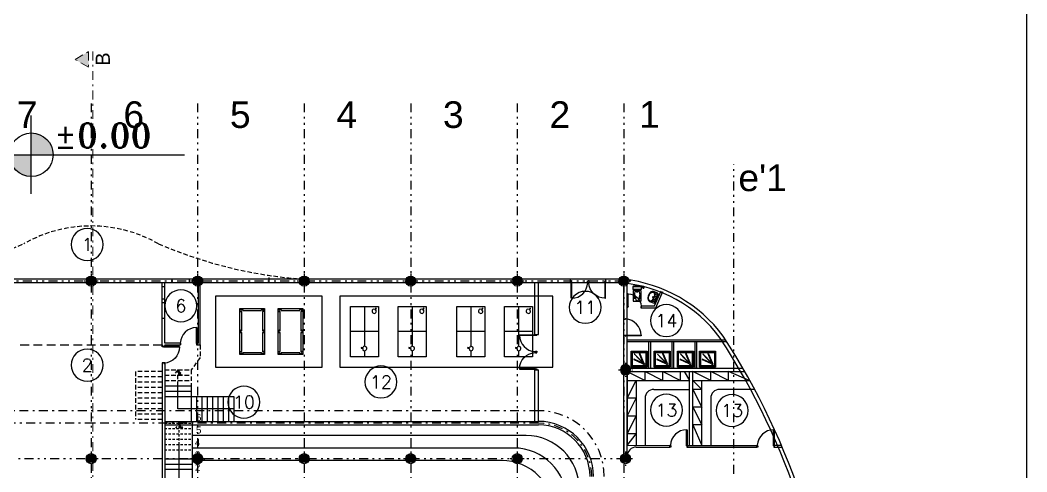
# Model space of a CAD drawing. Header units: inches. Extents: x 21 to 132, y 19 to 196.
# Drawn here: x 75.5 to 132.2, y 107.1 to 132.5 of the extents above; entities that cross this region are included whole.
import ezdxf
from ezdxf.enums import TextEntityAlignment as Align

# ---------------------------------------------------------------- set-up
doc = ezdxf.new("R2010")
doc.units = ezdxf.units.IN
doc.header["$MEASUREMENT"] = 0
for name, pattern in [('DASHDOT', [1, 0.5, -0.25, 0, -0.25]), ('DASHED', [0.75, 0.5, -0.25]), ('DIVIDE', [1.25, 0.5, -0.25, 0, -0.25, 0, -0.25]), ('HIDDEN', [0.375, 0.25, -0.125]), ('HIDDEN2', [0.1875, 0.125, -0.0625])]:
    doc.linetypes.add(name, pattern=pattern)
for name, color, linetype in [('1', 1, 'Continuous'), ('13', 30, 'Continuous'), ('2', 2, 'Continuous'), ('5', 5, 'Continuous'), ('ax', 40, 'DIVIDE'), ('door & win', 4, 'Continuous'), ('fur', 253, 'Continuous'), ('gradient', 240, 'Continuous'), ('inwall', 41, 'Continuous'), ('kaf1', 13, 'Continuous'), ('kaf3', 133, 'Continuous'), ('kod', 1, 'Continuous'), ('stairs', 30, 'Continuous'), ('wall', 7, 'Continuous')]:
    doc.layers.add(name, color=color, linetype=linetype)
doc.layers.add('section', color=212, linetype='DASHDOT', lineweight=20)
doc.styles.get("Standard").update_dxf_attribs({"font": 'arial.ttf'})
doc.styles.add('Text 03', font='romant.shx')

# ---------------------------------------------------------------- blocks, each defined once
blk = doc.blocks.new('AX')
at = {"layer": 'ax'}
h = blk.add_hatch(color=254, dxfattribs=at)
h.dxf.hatch_style = 1
h.paths.add_polyline_path([(0.2, 0.2), (0, 0.2), (0, 0), (0.2, 0)])
h.paths.add_polyline_path([(0, 0.2), (-0.2, 0.2), (-0.2, 0), (0, 0)])
h.paths.add_polyline_path([(0, 0), (-0.2, 0), (-0.2, -0.2), (0, -0.2)])
h.paths.add_polyline_path([(0.2, 0), (0, 0), (0, -0.2), (0.2, -0.2)])
for p, q in [((0.4, 0), (-0.4, 0)), ((-0.2, 0.2), (0.2, 0.2)), ((-0.2, -0.2), (-0.2, 0.2)), ((0, -0.4), (0, 0.4)), ((0.2, 0.2), (0.2, -0.2)), ((0.2, -0.2), (-0.2, -0.2))]:
    blk.add_line(p, q, dxfattribs=at)
at = {"layer": 'door & win'}
blk.add_circle((0, 0), 0.283, dxfattribs=at)
blk = doc.blocks.new('Pingpong01')
at = {"linetype": 'Continuous'}
for p, q in [((-142, 157.8), (142, 157.8)), ((-142, 0), (-142, 157.8)), ((-129.3, 146.8), (-131.5, 143.6)), ((-131.5, 143.6), (-124, 138.3)), ((-130.4, 145.2), (-129.9, 142.5)), ((-121.7, 141.5), (-129.3, 146.8)), ((-126.7, 140.2), (-127.7, 145.7)), ((-124, 138.3), (-126.4, 130.3)), ((-124.4, 143.4), (-125.1, 139.1)), ((-124.5, 138.7), (-122.3, 141.9)), ((-115.1, 146.5), (-121.7, 141.5)), ((0, 157.8), (0, 0)), ((142, 157.8), (142, 0)), ((-142, 78.9), (83.1, 78.9)), ((84.4, 74.3), (91.7, 70.4)), ((91.7, 70.4), (90.3, 61.3)), ((90.3, 61.3), (94.2, 60.7)), ((95.1, 66.6), (90.6, 63.3)), ((91.2, 67.2), (95.4, 68.5)), ((95.5, 69.2), (91.6, 69.8)), ((92.2, 61), (94.5, 62.7)), ((94.2, 60.7), (95.6, 69.8)), ((95.6, 69.8), (103.8, 71.2)), ((107.6, 78.9), (142, 78.9)), ((142, 0), (-142, 0))]:
    blk.add_line(p, q, dxfattribs=at)
for centre, start, end in [((-114.7, 134.2), 198.1301, 91.8699), ((95.3, 80), 314.1301, 207.8699)]:
    blk.add_arc(centre, 12.3, start, end, dxfattribs=at)
blk = doc.blocks.new('D100')
blk.add_lwpolyline([(-3, 98), (-3, 8), (-6, 8), (-6, 98)], close=True)
for points in [[(-100, 9.5), (-100, 11), (-97.5, 11), (-97.5, 7.5), (-95, 7.5), (-95, 0), (-100, 0), (-100, 1.4)], [(0, 9.5), (0, 11), (-2.5, 11), (-2.5, 7.5), (-5, 7.5), (-5, 0), (0, 0), (0, 1.4)]]:
    blk.add_lwpolyline(points)
blk.add_arc((-4.9, 5.2), 92.8, 90.7024, 176.4094)
blk = doc.blocks.new('Billiard')
at = {"linetype": 'Continuous'}
for p, q in [((-129.00003, 69.0001), (129.00003, 69.0001)), ((-129.00003, -69.0001), (-129.00003, 69.0001)), ((-114.514748, 61.5859), (-111.92973, 59.0007)), ((-113.100562, 63.0001), (-109.10279, 59.0023)), ((-111.960656, 59.0001), (-5.00003, 59.0001)), ((-7.00003, 62.0001), (-7.00003, 59.0001)), ((-5.00003, 62.0001), (-5.00003, 59.0001)), ((4.99997, 62.0001), (4.99997, 59.0001)), ((4.99997, 59.0001), (111.95463, 59.0001)), ((6.99997, 62.0001), (6.99997, 59.0001)), ((113.10043, 63.0001), (109.10263, 59.0023)), ((114.51463, 61.5859), (111.91063, 58.9819)), ((129.00003, 69.0001), (129.00003, -69.0001)), ((-123.00003, 53.1005), (-119.00007, 49.1005)), ((-121.58579, 54.5147), (-119.02185, 51.9507)), ((-119.00003, -51.9735), (-119.00003, 51.9441)), ((123.00003, 53.1005), (119.00003, 49.1005)), ((119.00003, 51.9561), (119.00003, -51.9247)), ((121.58563, 54.5147), (119.02183, 51.9507)), ((-123.00003, -53.1005), (-119.00007, -49.1005)), ((-121.58579, -54.5147), (-119.02185, -51.9507)), ((123.00003, -53.1005), (119.00003, -49.1005)), ((121.58563, -54.5147), (119.02183, -51.9507)), ((129.00003, -69.0001), (-129.00003, -69.0001)), ((-114.514748, -61.5857), (-111.910774, -58.9817)), ((-113.100562, -63.0001), (-109.10279, -59.0023)), ((-5.00003, -59.0001), (-111.95641, -59.0001)), ((-7.00003, -62.0001), (-7.00003, -59.0001)), ((-5.00003, -62.0001), (-5.00003, -59.0001)), ((111.89063, -59.0001), (4.99997, -59.0001)), ((4.99997, -62.0001), (4.99997, -59.0001)), ((6.99997, -62.0001), (6.99997, -59.0001)), ((113.10043, -63.0001), (109.10263, -59.0023)), ((114.51463, -61.5857), (111.91063, -58.9817))]:
    blk.add_line(p, q, dxfattribs=at)
for centre, radius, start, end in [((-118.05027, 58.0503), 7, 45, 225), ((-118.05027, 58.0503), 5, 45, 225), ((-0.00003, 62.0001), 7, 0, 180), ((-0.00003, 62.0001), 5, 0, 180), ((118.05023, 58.0503), 7, 315, 135), ((118.05023, 58.0503), 5, 315, 135), ((-118.05027, -58.0503), 7, 135, 315), ((-118.05027, -58.0503), 5, 135, 315), ((118.05023, -58.0503), 7, 225, 45.00001), ((118.05023, -58.0503), 5, 225, 45.00001), ((-0.00003, -62.0001), 7, 180, 0), ((-0.00003, -62.0001), 5, 180, 0)]:
    blk.add_arc(centre, radius, start, end, dxfattribs=at)
blk = doc.blocks.new('BathTub03')
for p, q in [((15.9, -17.9), (19.9, -17.9)), ((17.9, -19.9), (17.9, -15.9))]:
    blk.add_line(p, q)
blk.add_lwpolyline([(0, 0), (90, 0), (90, -90), (0, -90)], close=True)
for points in [[(10, -4), (80, -4, -0.414214), (86, -10), (86, -80, -0.414214), (80, -86), (10, -86, -0.414214), (4, -80), (4, -10, -0.414214)], [(10, -7), (80, -7, -0.414214), (83, -10), (83, -80, -0.414214), (80, -83), (10, -83, -0.414214), (7, -80), (7, -10, -0.414214)], [(20.2, -26.2, -0.414214), (20.6, -25.3), (21.2, -25.1, -0.414214), (22.1, -25.4), (42.5, -75.1, -0.414214), (42.1, -76), (41.6, -76.2, -0.414214), (40.7, -75.9)], [(24.6, -23.3, 0.414214), (23.6, -23.3), (23.2, -23.7, 0.414214), (23.2, -24.7), (71.1, -74, 0.414214), (72, -74), (72.5, -73.6, 0.414214), (72.5, -72.6)], [(26.1, -20.5, 0.414214), (25.2, -20.9), (24.9, -21.4, 0.414214), (25.3, -22.3), (74.2, -44.6, 0.414214), (75.1, -44.2), (75.4, -43.7, 0.414214), (75, -42.7)]]:
    blk.add_lwpolyline(points, format="xyb", close=True)
for radius in [3, 2]:
    blk.add_circle((17.9, -17.9), radius)
blk = doc.blocks.new('Lava-R01')
at = {"linetype": 'Continuous'}
for p, q in [((-18, -11), (-15.4, -16.2)), ((-10.6, -13), (-14.3, -14.7)), ((10.6, -13), (14.3, -14.7)), ((18, -11), (15.4, -16.2))]:
    blk.add_line(p, q, dxfattribs=at)
blk.add_line((-2.1, -45.3), (2.1, -45.3))
for points in [[(-27.8, -1.5), (-27.8, -0.9, -0.414214), (-26.9, 0), (26.9, 0, -0.414214), (27.8, -0.9), (27.8, -1.5)], [(29.8, -29.2), (29.8, -2.5, 0.381226), (29, -1.7, 0.057025), (-29, -1.7, 0.381226), (-29.8, -2.5), (-29.8, -29.2, 0.239345), (-22.6, -41.3, 0.153124), (0, -47.8, 0.153124), (22.6, -41.3, 0.239345), (29.8, -29.2)]]:
    blk.add_lwpolyline(points, format="xyb")
blk.add_lwpolyline([(-9.9, -2.2), (9.9, -2.2, -0.219423), (22.1, -7.4, -0.048202), (23.2, -9.3, -0.177993), (24, -35.1, -0.081671), (22.8, -36.9, -0.216015), (2.1, -45.3), (-2.1, -45.3, -0.216015), (-22.8, -36.9, -0.081671), (-24, -35.1, -0.177993), (-23.2, -9.3, -0.048202), (-22.1, -7.4, -0.219423)], format="xyb", close=True)
for centre, radius in [((-9.5, -5), 1.86), ((0, -19), 3), ((0, -19), 2), ((0, -5), 1.86), ((9.5, -5), 1.86)]:
    blk.add_circle(centre, radius, dxfattribs=at)
blk.add_arc((0, -51.8), 38.8, 48.1248, 131.743, dxfattribs=at)
blk = doc.blocks.new('Toilet007')
for p, q in [((3.6, 37), (0, 37)), ((3.6, 35), (0, 35)), ((2, -20.6), (2, 20.6)), ((3.6, 34.9), (3.6, 37.1)), ((5.5, 37.2), (3.7, 37.2)), ((3.7, 36.4), (5.5, 36.4)), ((3.7, 35.6), (5.5, 35.6)), ((5.5, 34.8), (3.7, 34.8)), ((4, 22.6), (16, 22.6)), ((5.6, 34.9), (5.6, 37.1)), ((5.6, 34.9), (6.2, 33.9)), ((6.3, 32.4), (6.3, 33.4)), ((6.3, 33.4), (7.8, 33.4)), ((7.5, 27.8), (6.6, 30.3)), ((7.8, 32.4), (7.8, 33.4)), ((7.8, 25.7), (7.8, 24.6)), ((8.5, 34.9), (7.9, 33.9)), ((9.1, 27.9), (8.1, 30.8)), ((8.5, 37.1), (9.3, 37.5)), ((8.5, 34.9), (8.5, 37.1)), ((8.5, 34.9), (9.3, 34.5)), ((9.3, 37.5), (11.8, 37.8)), ((9.3, 37.5), (9.3, 34.5)), ((9.3, 34.5), (11.8, 34.2)), ((9.3, 26.2), (9.3, 24.6)), ((11.8, 37.8), (12.5, 37.2)), ((11.8, 34.2), (12.5, 34.8)), ((12.5, 34.8), (12.5, 37.2)), ((18, -20.6), (18, 20.6)), ((45.9, 15.5), (76.5, 8.1)), ((51.6, 15.5), (51.6, 21.5)), ((54.6, 14.6), (54.6, 21.5)), ((57.6, 13.8), (57.6, 21.5)), ((60.6, 13), (60.6, 21.5)), ((63.6, 12.1), (63.6, 21.5)), ((66.6, 11.3), (66.6, 21.5)), ((69.6, 10.5), (69.6, 21.5)), ((16, -22.6), (4, -22.6)), ((45.9, -15.5), (76.5, -8.1)), ((51.6, -15.5), (51.6, -21.5)), ((54.6, -14.6), (54.6, -21.5)), ((57.6, -13.8), (57.6, -21.5)), ((60.6, -13), (60.6, -21.5)), ((63.6, -12.1), (63.6, -21.5)), ((66.6, -11.3), (66.6, -21.5)), ((69.6, -10.5), (69.6, -21.5))]:
    blk.add_line(p, q)
for points in [[(7.8, 24.6), (7.8, 25.7, 0.083378), (7.5, 27.8), (6.6, 30.3, -0.083378), (6.3, 32.4), (6.3, 33.4, 0.129223), (6.2, 33.9), (5.6, 34.9, -0.414214), (5.5, 34.8), (3.7, 34.8, -0.414214), (3.6, 34.9), (3.6, 35), (0, 35), (0, 37), (3.6, 37), (3.6, 37.1, -0.414214), (3.7, 37.2), (5.5, 37.2, -0.414214), (5.6, 37.1, -0.207385), (8.5, 37.1), (9.3, 37.5), (11.8, 37.8), (12.5, 37.2), (12.5, 34.8), (11.8, 34.2), (9.3, 34.5), (8.5, 34.9), (7.9, 33.9, 0.119606), (7.8, 33.4), (7.8, 32.4, 0.083378), (8.1, 30.8), (9.1, 27.9, -0.083378), (9.3, 26.2), (9.3, 24.6)], [(5, -24.6), (15, -24.6, 0.414214), (20, -19.6), (20, 19.6, 0.414214), (15, 24.6), (5, 24.6, 0.414214), (0, 19.6), (0, -19.6, 0.414214)], [(82, 22.5), (28, 22.5, 0.414214), (25, 19.5), (25, -19.5, 0.414214), (28, -22.5), (82, -22.5, 0.414214), (85, -19.5), (85, 19.5, 0.414214)]]:
    blk.add_lwpolyline(points, format="xyb", close=True)
for centre, radius, start, end in [((4, 20.6), 2, 90, 180), ((3.7, 37.1), 0.1, 90, 180), ((3.7, 36.5), 0.1, 180, 270), ((3.7, 36.3), 0.1, 90, 180), ((3.7, 35.7), 0.1, 180, 270), ((3.7, 35.5), 0.1, 90, 180), ((3.7, 34.9), 0.1, 180, 270), ((5.5, 37.1), 0.1, 0, 90), ((5.5, 36.5), 0.1, 270, 0), ((5.5, 36.3), 0.1, 0, 90), ((5.5, 35.7), 0.1, 270, 0), ((5.5, 35.5), 0.1, 0, 90), ((5.5, 34.9), 0.1, 270, 0), ((7.1, 33.8), 3.6, 67.0546, 113.9194), ((5.3, 33.4), 1, 360, 29.4526), ((12.8, 32.4), 6.5, 180, 199.0647), ((1.3, 25.7), 6.5, 0, 19.0647), ((8.8, 33.4), 1.01, 150.6141, 177.8962), ((12.8, 32.4), 5, 180, 199.0647), ((4.3, 26.2), 5, 0, 19.0647), ((16, 20.6), 2, 0, 90), ((43.1, 0), 16.2, 128.2153, 231.7847), ((24.9, 0), 8.32, 297.1909, 62.8091), ((42.3, 0.9), 15, 76.3592, 128.2153), ((74.5, 0), 8.32, 283.4024, 76.5976), ((4, -20.6), 2, 180, 270), ((16, -20.6), 2, 270, 0), ((42.3, -0.9), 15, 231.7847, 283.6408)]:
    blk.add_arc(centre, radius, start, end)
blk = doc.blocks.new('STN')
at = {"layer": 'kod'}
blk.add_circle((0, 0), 10, dxfattribs=at)
at = {"layer": 'kod', "style": 'Text 03'}
blk.add_attdef('SN', text='', height=8, dxfattribs=at).set_placement((0, 0), align=Align.MIDDLE_CENTER)
blk = doc.blocks.new('Le 01')
at = {"layer": '2'}
for points in [[(-0.01, 4.08), (-0.01, 0), (4.06, 0, 0.414214)], [(-0.01, 0), (-4.09, 0, 0.414214), (-0.01, -4.07)]]:
    blk.add_hatch(color=256, dxfattribs=at).paths.add_polyline_path(points)
for p, q in [((0, -7.35), (0, 7.35)), ((-7.72, 0), (28.75, 0))]:
    blk.add_line(p, q, dxfattribs=at)
blk.add_circle((0, 0), 4.08, dxfattribs=at)
blk = doc.blocks.new('Level 01')
at = {"layer": '1', "xscale": 4, "yscale": 4, "zscale": 4}
blk.add_blockref('Le 01', (0, 0), dxfattribs=at)
at = {"layer": '5', "style": 'Text 03'}
blk.add_attdef('LEVEL', (16.91, 5.26), '', height=18.4, dxfattribs=at)

msp = doc.modelspace()

# ---------------------------------------------------------------- hatches: boundary and pattern name
at = {"layer": 'section'}
msp.add_hatch(color=256, dxfattribs=at).paths.add_polyline_path([(79.3415, 129.87441), (79.3415, 130.76263), (78.57228, 130.31852)])
at = {"layer": 'stairs', "linetype": 'HIDDEN'}
msp.add_hatch(color=1, dxfattribs=at).paths.add_polyline_path([(84.37268, 112.83875), (84.37268, 112.53875), (84.62067, 112.53875)])
at = {"layer": 'stairs', "linetype": 'HIDDEN2'}
h = msp.add_hatch(color=1, dxfattribs=at)
h.paths.add_polyline_path([(84.43126, 109.53875), (84.64827, 109.53875), (84.5036, 109.73875), (84.43126, 109.73875)])
h.paths.add_polyline_path([(84.43126, 109.83875), (84.43126, 109.73875), (84.5036, 109.73875)])

# ---------------------------------------------------------------- linework, layer by layer
msp.add_line((132.18873, 19.16754), (132.18873, 195.67672))
at = {"layer": 'ax'}
for p, q in [((79.48126, 127.83875), (79.48126, 67.83875)), ((85.48126, 127.83875), (85.48126, 67.83875)), ((91.48126, 127.83875), (91.48126, 67.83875)), ((97.48126, 127.83875), (97.48126, 67.83875)), ((103.48126, 127.83875), (103.48126, 67.83875)), ((109.48126, 127.83875), (109.48126, 67.83875)), ((115.68126, 82.33875), (115.68126, 124.40939)), ((109.48126, 117.83875), (27.82519, 117.83875)), ((109.58126, 107.83875), (27.82519, 107.83875))]:
    msp.add_line(p, q, dxfattribs=at)
at = {"layer": 'gradient', "linetype": 'DASHDOT'}
for p, q in [((91.33984, 110.53875), (54.48126, 110.53875)), ((104.68126, 110.53875), (91.33984, 110.53875)), ((79.62268, 109.83875), (54.48126, 109.83875)), ((104.68126, 109.83875), (79.62268, 109.83875))]:
    msp.add_line(p, q, dxfattribs=at)
at = {"layer": 'gradient'}
for p, q in [((103.98126, 109.13875), (85.18126, 109.13875)), ((103.28126, 108.43875), (85.18126, 108.43875)), ((102.58126, 107.73875), (85.18126, 107.73875)), ((103.58126, 107.73875), (103.38126, 107.73875))]:
    msp.add_line(p, q, dxfattribs=at)
at = {"layer": 'gradient', "linetype": 'DASHDOT'}
for radius in [3.7, 3]:
    msp.add_arc((104.68126, 106.83875), radius, 0, 90, dxfattribs=at)
at = {"layer": 'gradient'}
for centre in [(103.98126, 106.13875), (103.28126, 105.43875), (102.58126, 104.73875)]:
    msp.add_arc(centre, 3, 0, 90, dxfattribs=at)
at = {"layer": 'inwall'}
for p, q in [((89.48126, 118.03875), (89.48126, 117.73875)), ((83.48126, 115.73875), (83.48126, 117.73875)), ((83.48126, 117.53875), (83.62268, 117.53875)), ((83.62268, 115.73875), (83.62268, 117.73875)), ((84.02268, 117.93875), (84.02268, 117.73875)), ((85.02268, 117.73875), (85.02268, 117.93875)), ((85.52268, 114.33875), (85.52268, 117.73875)), ((85.62268, 114.23875), (85.62268, 117.73875)), ((104.48126, 114.83875), (104.48126, 117.73875)), ((104.68126, 114.83875), (104.68126, 117.73875)), ((109.48126, 107.69733), (109.48126, 117.73875)), ((109.48126, 115.67885), (109.48126, 117.73875)), ((109.68126, 107.83875), (109.68126, 117.72095)), ((109.68126, 115.69389), (109.68126, 117.72095)), ((83.48126, 116.83875), (83.62268, 116.83875)), ((111.21554, 116.43875), (111.58223, 117.28745)), ((111.28126, 116.33875), (111.67403, 117.24778)), ((83.48126, 116.63875), (83.62268, 116.63875)), ((110.48126, 116.33875), (110.48154, 116.43875)), ((110.48126, 116.33875), (111.28126, 116.33875)), ((110.48154, 116.43875), (111.21554, 116.43875)), ((83.48126, 114.23875), (83.48126, 115.73875)), ((83.62268, 115.73875), (83.48126, 115.73875)), ((83.62268, 115.05081), (83.62268, 115.73875)), ((83.62268, 114.33875), (83.62268, 115.05081)), ((104.48126, 114.83875), (104.68126, 114.83875)), ((109.48126, 109.93875), (109.48126, 114.77884)), ((83.48126, 114.23875), (83.48126, 114.13875)), ((83.62268, 114.13875), (83.48126, 114.13875)), ((84.52268, 114.33875), (83.62268, 114.33875)), ((83.62268, 114.23875), (83.62268, 114.13875)), ((83.62268, 114.23875), (84.52268, 114.23875)), ((84.52268, 114.33875), (84.52268, 114.23875)), ((85.52268, 114.33875), (85.42268, 114.33875)), ((85.42268, 114.33875), (85.42268, 114.23875)), ((85.42268, 114.23875), (85.62268, 114.23875)), ((109.68126, 114.53875), (115.17264, 114.53875)), ((109.68126, 114.43875), (115.23714, 114.43875)), ((110.88126, 114.43875), (110.88126, 112.93875)), ((110.98126, 114.43875), (110.98126, 112.93875)), ((112.18126, 114.43875), (112.18126, 112.93875)), ((112.28126, 114.43875), (112.28126, 112.93875)), ((113.48126, 114.43875), (113.48126, 112.93875)), ((113.58126, 114.43875), (113.58126, 112.93875)), ((83.48126, 113.23875), (83.48126, 106.33875)), ((83.62268, 113.23875), (83.48126, 113.23875)), ((83.62268, 113.23875), (83.62268, 106.33875)), ((109.68126, 112.93875), (116.15542, 112.93875)), ((104.48126, 109.93875), (104.48126, 112.83875)), ((104.48126, 112.83875), (104.68126, 112.83875)), ((104.68126, 109.93875), (104.68126, 112.83875)), ((109.68126, 112.73875), (116.27111, 112.73875)), ((109.68126, 112.73875), (110.68126, 112.23875)), ((109.68126, 112.73875), (109.68126, 108.58875)), ((110.68126, 112.23875), (110.68126, 112.73875)), ((110.68126, 112.73875), (111.68126, 112.23875)), ((111.68126, 112.23875), (111.68126, 112.73875)), ((111.68126, 112.73875), (112.68126, 112.23875)), ((112.68126, 112.23875), (112.68126, 112.73875)), ((112.88126, 112.73875), (113.18126, 112.23875)), ((113.18126, 108.58875), (113.18126, 112.73875)), ((113.38126, 108.58875), (113.38126, 112.73875)), ((114.38126, 112.23875), (113.38126, 112.73875)), ((114.38126, 112.23875), (114.38126, 112.73875)), ((115.38126, 112.23875), (114.38126, 112.73875)), ((115.38126, 112.23875), (115.38126, 112.73875)), ((116.55365, 112.23875), (115.38126, 112.73875)), ((109.68126, 112.23875), (113.18126, 112.23875)), ((109.68126, 111.23875), (110.18126, 112.23875)), ((110.18126, 112.23875), (110.18126, 108.58875)), ((111.18126, 111.73875), (113.18126, 111.73875)), ((113.38126, 112.23875), (116.55365, 112.23875)), ((113.88126, 111.73875), (113.38126, 112.23875)), ((113.88126, 111.73875), (113.38126, 111.73875)), ((113.38126, 111.73875), (113.88126, 110.73875)), ((113.88126, 108.58875), (113.88126, 112.23875)), ((116.82681, 111.73875), (114.88126, 111.73875)), ((110.18126, 111.23875), (109.68126, 111.23875)), ((109.68126, 110.23875), (110.18126, 111.23875)), ((110.68126, 111.23875), (110.68126, 108.58875)), ((114.38126, 111.23875), (114.38126, 108.58875)), ((113.88126, 110.73875), (113.38126, 110.73875)), ((113.38126, 110.73875), (113.88126, 109.73875)), ((110.18126, 110.23875), (109.68126, 110.23875)), ((109.68126, 109.23875), (110.18126, 110.23875)), ((83.62268, 109.93875), (104.68126, 109.93875)), ((83.62268, 109.73875), (104.68126, 109.73875)), ((109.48126, 109.93875), (109.48126, 107.73875)), ((113.88126, 109.73875), (113.38126, 109.73875)), ((113.38126, 109.73875), (113.88126, 108.58875)), ((110.18126, 109.23875), (109.68126, 109.23875)), ((109.68126, 108.58875), (110.18126, 109.23875)), ((109.68126, 108.58875), (112.08126, 108.59129)), ((110.18129, 108.48872), (112.08126, 108.48861)), ((112.08126, 108.48861), (112.08126, 108.59129)), ((113.08126, 108.58875), (113.08126, 108.48861)), ((113.08126, 108.58397), (116.97685, 108.58397)), ((113.08126, 108.48861), (116.97685, 108.48875)), ((116.97685, 108.48861), (116.97685, 108.59129)), ((117.97685, 108.48861), (117.97685, 108.59861)), ((117.97685, 108.59861), (118.34072, 108.59861)), ((117.97685, 108.48861), (118.38776, 108.48861)), ((85.48126, 107.98875), (85.33126, 107.98875)), ((85.33126, 107.98875), (85.33126, 107.68875)), ((85.48126, 107.98875), (85.63126, 107.98875)), ((85.48126, 107.83875), (85.48126, 107.98017)), ((85.63126, 107.68875), (85.63126, 107.98875)), ((85.33126, 107.68875), (85.63126, 107.68875))]:
    msp.add_line(p, q, dxfattribs=at)
at = {"layer": 'inwall', "color": 3, "linetype": 'DASHED'}
msp.add_line((75.48126, 114.23875), (83.48126, 114.23875), dxfattribs=at)
at = {"layer": 'inwall', "linetype": 'HIDDEN'}
for centre, radius, start, end in [((79.48126, 113.24046), 7.69961, 60.453093, 119.546907), ((65.7939, 142.76388), 24.87583, 273.658615, 293.427683), ((93.16863, 142.76388), 24.87583, 246.572317, 266.341385)]:
    msp.add_arc(centre, radius, start, end, dxfattribs=at)
at = {"layer": 'inwall'}
for centre, radius, start, end in [((111.18126, 111.23875), 0.5, 90, 180), ((114.88126, 111.23875), 0.5, 90, 180), ((104.68126, 106.83875), 3.1, 0, 90), ((104.68126, 106.83875), 2.9, 0, 90), ((110.18126, 107.98872), 0.5, 89.996661, 180)]:
    msp.add_arc(centre, radius, start, end, dxfattribs=at)
at = {"layer": 'kaf1'}
msp.add_lwpolyline([(86.48754, 116.99442), (86.48754, 112.99442), (92.48754, 112.99442), (92.48754, 116.99442)], close=True, dxfattribs=at)
at = {"layer": 'kaf3'}
msp.add_lwpolyline([(93.48754, 116.99442), (93.48754, 112.99442), (105.48754, 112.99442), (105.48754, 116.99442)], close=True, dxfattribs=at)
at = {"layer": 'section'}
msp.add_line((79.58126, 130.76263), (79.58126, 63.61644), dxfattribs=at)
msp.add_lwpolyline([(78.57228, 130.31852), (79.3415, 130.76263), (79.3415, 129.87441)], close=True, dxfattribs=at)
at = {"layer": 'stairs', "color": 1, "linetype": 'HIDDEN'}
for p, q in [((85.62268, 114.23875), (85.62268, 113.53875)), ((85.62268, 113.53875), (85.12268, 112.83875)), ((83.48126, 112.73875), (81.98126, 112.73875)), ((81.98126, 112.73875), (81.98126, 110.03875)), ((83.48126, 112.43875), (81.98126, 112.43875)), ((83.62268, 112.83875), (85.12268, 112.83875)), ((83.62268, 112.53875), (85.12268, 112.53875)), ((84.37268, 112.83875), (84.1247, 112.53875)), ((84.37268, 111.93875), (84.37268, 112.83875)), ((84.37268, 112.83875), (84.62067, 112.53875)), ((85.12268, 112.83875), (85.12268, 111.93875)), ((83.48126, 112.13875), (81.98126, 112.13875)), ((83.48126, 111.83875), (81.98126, 111.83875)), ((83.62268, 112.23875), (85.12268, 112.23875)), ((83.48126, 111.53875), (81.98126, 111.53875)), ((83.48126, 111.23875), (81.98126, 111.23875)), ((83.48126, 110.93875), (81.98126, 110.93875)), ((83.48126, 110.63875), (81.98126, 110.63875)), ((83.48126, 110.33875), (81.98126, 110.33875)), ((83.48126, 110.03875), (81.98126, 110.03875))]:
    msp.add_line(p, q, dxfattribs=at)
at = {"layer": 'stairs'}
for p, q in [((83.62268, 111.93875), (85.12268, 111.93875)), ((84.37268, 110.63875), (84.37268, 111.93875)), ((85.12268, 111.93875), (85.12268, 109.93875)), ((83.62268, 111.63875), (85.12268, 111.63875)), ((83.62268, 111.33875), (85.12268, 111.33875)), ((85.12268, 111.33875), (87.52268, 111.33875)), ((85.42268, 111.33875), (85.42268, 109.93875)), ((85.72268, 111.33875), (85.72268, 109.93875)), ((86.02268, 111.33875), (86.02268, 109.93875)), ((86.32268, 111.33875), (86.32268, 109.93875)), ((86.62268, 111.33875), (86.62268, 109.93875)), ((86.92268, 111.33875), (86.92268, 109.93875)), ((87.22268, 111.33875), (87.22268, 109.93875)), ((87.52268, 111.33875), (87.52268, 109.93875)), ((87.52268, 110.63875), (84.37268, 110.63875)), ((85.18126, 106.33875), (85.18126, 109.83875)), ((84.43126, 106.33875), (84.43126, 108.73875)), ((83.62268, 107.83875), (85.18126, 107.83875)), ((83.62268, 107.53875), (85.18126, 107.53875)), ((83.62268, 107.23875), (85.18126, 107.23875))]:
    msp.add_line(p, q, dxfattribs=at)
at = {"layer": 'stairs', "color": 1, "linetype": 'HIDDEN2'}
for p, q in [((83.62268, 109.83875), (85.18126, 109.83875)), ((83.62268, 109.53875), (85.18126, 109.53875)), ((84.43126, 109.83875), (84.21426, 109.53875)), ((84.43126, 108.63875), (84.43126, 109.83875)), ((84.43126, 109.83875), (84.64827, 109.53875)), ((83.62268, 109.23875), (85.18126, 109.23875)), ((83.62268, 108.93875), (85.18126, 108.93875)), ((83.62268, 108.63875), (85.18126, 108.63875)), ((83.62268, 108.33875), (85.18126, 108.33875))]:
    msp.add_line(p, q, dxfattribs=at)
at = {"layer": 'wall'}
for p, q in [((109.58126, 117.73875), (52.63126, 117.73875)), ((109.58126, 117.93875), (52.68126, 117.93875)), ((106.48126, 117.73875), (106.48126, 117.93875)), ((108.48126, 117.73875), (108.48126, 117.93875))]:
    msp.add_line(p, q, dxfattribs=at)
for centre, radius, start, end in [((108.69524, 110.02083), 7.74013, 36.544207, 85.657873), ((108.62918, 109.9476), 8.03645, 36.596611, 83.913626), ((81.43819, 92.83875), 39.94308, 2.870072, 33.062162), ((81.43819, 92.83875), 40.14308, 2.560605, 33.062162)]:
    msp.add_arc(centre, radius, start, end, dxfattribs=at)

# ---------------------------------------------------------------- block references
at = {"layer": '13', "xscale": 0.0749999999997172, "yscale": 0.0749999999997172, "zscale": 0.0749999999997172}
msp.add_blockref('Level 01', (76.11166, 124.95163), dxfattribs=at).add_auto_attribs({'LEVEL': '%%P0.00'})
at = {"layer": 'ax', "rotation": 89.99999999999999}
for p in [(79.48126, 117.83875), (85.48126, 117.83875), (91.48126, 117.83875), (97.48126, 117.83875), (103.48126, 117.83875), (109.48126, 117.83875), (79.48126, 107.83875), (85.48126, 107.83875), (91.48126, 107.83875), (97.48126, 107.83875), (103.48126, 107.83875), (109.58126, 107.83875)]:
    msp.add_blockref('AX', p, dxfattribs=at)
at = {"layer": 'ax', "xscale": -1, "rotation": 270}
for p in [(109.58126, 112.83875), (85.48126, 107.83875)]:
    msp.add_blockref('AX', p, dxfattribs=at)
at = {"layer": 'fur'}
for name, p, xscale, yscale, zscale, rotation in [('D100', (106.48126, 117.84875), 0.009999999999999998, 0.009999999999999998, 0.009999999999999998, 180.1602666893826), ('D100', (108.48126, 117.84875), -0.009999999999999998, 0.009999999999999998, 0.009999999999999998, 179.8397333106174), ('Toilet007', (110.23458, 117.55596), 0.01, 0.01, 0.01, 270), ('D100', (109.68127, 116.34099), -0.008000000000000021, 0.008000000000000018, 0.008000000000000018, 359.8397333106174), ('Lava-R01', (111.319, 116.8631), 0.01, 0.01, 0.01, 248.8096819350004), ('Billiard', (88.5512, 114.99442), 0.01, 0.01, 0.01, 90), ('Billiard', (90.71087, 114.99442), 0.01, 0.01, 0.01, 90), ('Pingpong01', (94.08132, 114.99442), 0.01, 0.01, 0.01, 270), ('Pingpong01', (96.76803, 114.99442), 0.01, 0.01, 0.01, 270), ('Pingpong01', (100.08132, 114.99442), 0.01, 0.01, 0.01, 270), ('Pingpong01', (102.76803, 114.99442), 0.01, 0.01, 0.01, 270), ('D100', (109.48126, 114.72884), 0.009999999999999998, 0.009999999999999998, 0.009999999999999998, 270.1602666893826), ('D100', (104.59126, 114.83875), 0.009999999999999998, 0.009999999999999998, 0.009999999999999998, 90.16026668938262), ('D100', (83.48126, 114.18875), -0.01, 0.01, 0.01, 270), ('D100', (104.59126, 112.83875), -0.009999999999999998, 0.009999999999999998, 0.009999999999999998, 89.83973331061742), ('BathTub03', (110.80315, 112.98811), 0.01, 0.01, 0.01, 180), ('BathTub03', (112.10315, 112.98811), 0.01, 0.01, 0.01, 180), ('BathTub03', (113.40315, 112.98811), 0.01, 0.01, 0.01, 180), ('BathTub03', (114.65813, 112.98811), 0.01, 0.01, 0.01, 180)]:
    msp.add_blockref(name, p, dxfattribs=dict(at, xscale=xscale, yscale=yscale, zscale=zscale, rotation=rotation))
at = {"layer": 'fur', "xscale": 0.01, "yscale": 0.01, "zscale": 0.01}
for p in [(85.47282, 114.23875), (113.08126, 108.48861), (117.97685, 108.48861)]:
    msp.add_blockref('D100', p, dxfattribs=at)
at = {"layer": 'kod'}
ref = msp.add_blockref('STN', (79.25869, 119.89607), dxfattribs=dict(at, xscale=-0.08999999999999998, yscale=0.09, zscale=0.09, rotation=359.9994219612955))
ref.add_attrib('SN', '1', dxfattribs={"layer": '5', "height": 0.72, "rotation": 359.999422, "style": 'Text 03'}).set_placement((79.25869, 119.89607), align=Align.MIDDLE_CENTER)
ref = msp.add_blockref('STN', (84.53695, 116.44537), dxfattribs=dict(at, xscale=-0.08999999999999998, yscale=0.09, zscale=0.09, rotation=359.9994219612955))
ref.add_attrib('SN', '6', dxfattribs={"layer": '5', "height": 0.72, "rotation": 359.999422, "style": 'Text 03'}).set_placement((84.53695, 116.44537), align=Align.MIDDLE_CENTER)
ref = msp.add_blockref('STN', (107.31465, 116.35948), dxfattribs=dict(at, xscale=-0.08999999999999998, yscale=0.09, zscale=0.09, rotation=359.9994219612955))
ref.add_attrib('SN', '11', dxfattribs={"layer": '5', "height": 0.72, "rotation": 359.999422, "style": 'Text 03'}).set_placement((107.31465, 116.35948), align=Align.MIDDLE_CENTER)
ref = msp.add_blockref('STN', (111.88548, 115.61107), dxfattribs=dict(at, xscale=-0.08999999999999998, yscale=0.09, zscale=0.09, rotation=359.9994219612955))
ref.add_attrib('SN', '14', dxfattribs={"layer": '5', "height": 0.72, "rotation": 359.999422, "style": 'Text 03'}).set_placement((111.88548, 115.61107), align=Align.MIDDLE_CENTER)
ref = msp.add_blockref('STN', (79.25869, 113.10738), dxfattribs=dict(at, xscale=-0.08999999999999998, yscale=0.09, zscale=0.09, rotation=359.9994219612955))
ref.add_attrib('SN', '2', dxfattribs={"layer": '5', "height": 0.72, "rotation": 359.999422, "style": 'Text 03'}).set_placement((79.25869, 113.10738), align=Align.MIDDLE_CENTER)
ref = msp.add_blockref('STN', (95.80677, 112.15759), dxfattribs=dict(at, xscale=-0.08999999999999998, yscale=0.09, zscale=0.09, rotation=359.9994219612955))
ref.add_attrib('SN', '12', dxfattribs={"layer": '5', "height": 0.72, "rotation": 359.999422, "style": 'Text 03'}).set_placement((95.80677, 112.15759), align=Align.MIDDLE_CENTER)
ref = msp.add_blockref('STN', (88.08766, 111.0239), dxfattribs=dict(at, xscale=-0.08999999999999998, yscale=0.09, zscale=0.09, rotation=359.9994219612955))
ref.add_attrib('SN', '10', dxfattribs={"layer": '5', "height": 0.72, "rotation": 359.999422, "style": 'Text 03'}).set_placement((88.08766, 111.0239), align=Align.MIDDLE_CENTER)
ref = msp.add_blockref('STN', (111.88548, 110.57468), dxfattribs=dict(at, xscale=-0.08999999999999998, yscale=0.09, zscale=0.09, rotation=359.9994219612955))
ref.add_attrib('SN', '13', dxfattribs={"layer": '5', "height": 0.72, "rotation": 359.999422, "style": 'Text 03'}).set_placement((111.88548, 110.57468), align=Align.MIDDLE_CENTER)
ref = msp.add_blockref('STN', (115.58282, 110.55373), dxfattribs=dict(at, xscale=-0.08999999999999998, yscale=0.09, zscale=0.09, rotation=359.9994219612955))
ref.add_attrib('SN', '13', dxfattribs={"layer": '5', "height": 0.72, "rotation": 359.999422, "style": 'Text 03'}).set_placement((115.58282, 110.55373), align=Align.MIDDLE_CENTER)

# ---------------------------------------------------------------- texts
at = {"layer": 'ax', "char_height": 1.5}
for s, insert, attachment_point in [('7', (75.29805, 127.95805), 1), ('6', (81.29805, 127.95805), 1), ('5', (87.29805, 127.95805), 1), ('4', (93.29805, 127.95805), 1), ('3', (99.29805, 127.95805), 1), ('2', (105.29805, 127.95805), 1), ('1', (110.34851, 127.9698), 1), ("e'1", (118.67029, 124.40146), 3)]:
    msp.add_mtext_dynamic_manual_height_columns(s, width=1.4771699, gutter_width=1, heights=[0], dxfattribs=dict(at, insert=insert, attachment_point=attachment_point))
at = {"layer": 'gradient', "linetype": 'DASHDOT', "char_height": 0.4, "attachment_point": 3}
for s, heights, insert in [('6', [0.40164], (85.6934, 110.3545)), ('5', [0], (85.6934, 109.6545)), ('4', [0], (85.63482, 108.9545)), ('3', [0], (85.63482, 108.2545)), ('2', [0], (85.63482, 107.5545))]:
    msp.add_mtext_dynamic_manual_height_columns(s, width=0.2559055, gutter_width=1, heights=heights, dxfattribs=dict(at, insert=insert))
at = {"layer": 'section', "insert": (79.73458, 130.71083), "char_height": 0.8, "attachment_point": 3, "rotation": 90}
msp.add_mtext_dynamic_manual_height_columns('B', width=0.7264861, gutter_width=1, heights=[0], dxfattribs=at)

doc.saveas('drawing.dxf')
